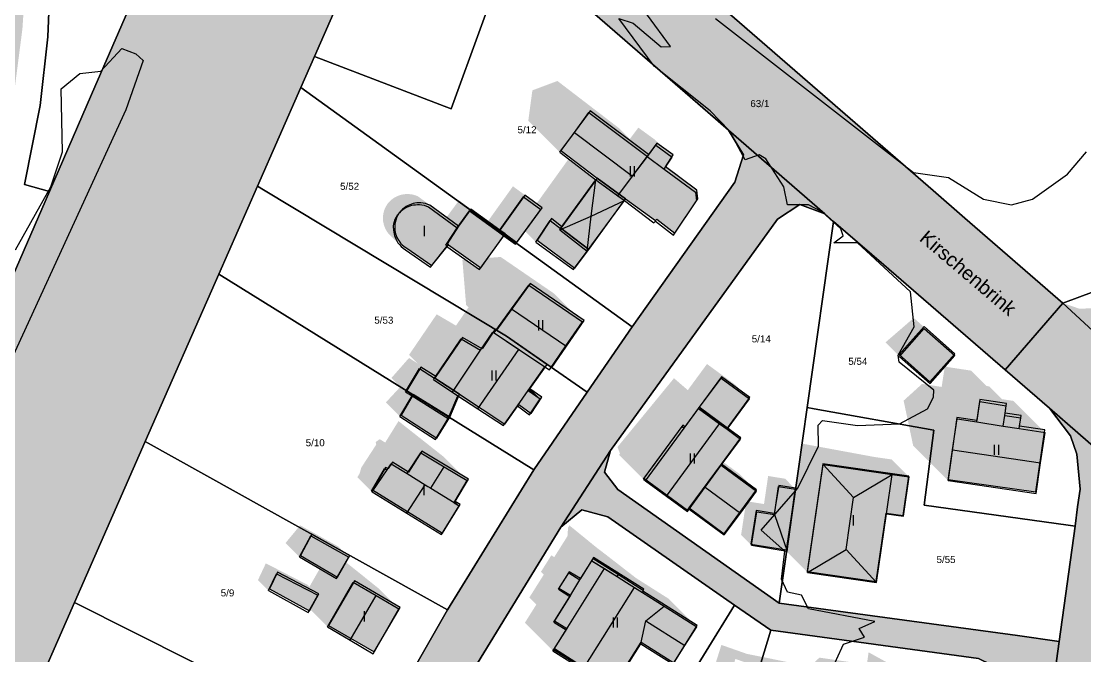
# Model space of a CAD drawing. Header units: millimetres. Extents: x 238 to 3518, y -74 to 2735.
# Drawn here: x 1581.2 to 1733, y 2049.3 to 2139.8 of the extents above; entities that cross this region are included whole.
import ezdxf
from ezdxf.enums import TextEntityAlignment as Align

# ---------------------------------------------------------------- set-up
doc = ezdxf.new("R2010")
doc.units = ezdxf.units.MM
for name, color, linetype in [('LP_Flurstueck_bez', 7, 'Continuous'), ('LP_Flurstuecke', 8, 'Continuous'), ('LP_Gebaeude_Dachaufsicht', 9, 'Continuous'), ('LP_Gebaeude_Dachschatten', 253, 'Continuous'), ('LP_Gebaeude_F', 254, 'Continuous'), ('LP_Gebaeude_Geschosszahl', 7, 'Continuous'), ('LP_Gebaeude_Schatten', 7, 'Continuous'), ('LP_Gebaeude_U', 7, 'Continuous'), ('LP_Topographie_Hoehenlinien', 8, 'Continuous'), ('LP_Verkehr_Bahnverkehr', 32, 'Continuous'), ('LP_Verkehr_Strassen', 9, 'Continuous'), ('LP_Verkehr_Strassennamen', 7, 'Continuous'), ('LP_Verkehr_Wege_Plaetze', 252, 'Continuous')]:
    doc.layers.add(name, color=color, linetype=linetype)
doc.styles.get("Standard").update_dxf_attribs({"font": 'arial.ttf'})

msp = doc.modelspace()

# ---------------------------------------------------------------- hatches: boundary and pattern name
at = {"layer": 'LP_Gebaeude_Dachschatten'}
for points in [[(1668.43, 2117.74), (1670.54, 2120.54), (1662.2, 2126.81), (1660.12, 2123.97)], [(1662.51, 2112.03), (1663.17, 2117.22), (1658.16, 2110.24), (1658.03, 2110.06)], [(1662.51, 2112.03), (1667.25, 2114.24), (1663.17, 2117.22)], [(1658.9, 2093.52), (1661.26, 2096.95), (1653.6, 2102.2), (1651.13, 2098.79)], [(1652.19, 2093.01), (1648.66, 2095.37), (1648.47, 2095.48), (1646.72, 2092.9), (1642.7, 2086.93), (1643.5, 2086.4), (1646.34, 2084.53)], [(1680.84, 2082.4), (1677.86, 2084.59), (1675.81, 2081.79), (1670.29, 2074.27), (1673.27, 2072.08)], [(1726.68, 2076.82), (1727.31, 2081.16), (1723.64, 2081.73), (1723.64, 2081.73), (1721.33, 2082.08), (1717.55, 2082.66), (1714.76, 2083.09), (1714.12, 2078.7)], [(1641.51, 2076.28), (1638.19, 2078.27), (1636.25, 2075.32), (1636.24, 2075.3), (1638.83, 2073.7), (1639.22, 2073.46), (1639.61, 2073.22)], [(1638.83, 2073.7), (1636.24, 2075.3), (1636.25, 2075.32), (1633.98, 2076.69), (1633.39, 2075.82), (1631.27, 2072.7), (1636.2, 2069.65)], [(1686.11, 2072.8), (1681.09, 2076.48), (1678.79, 2073.35), (1683.81, 2069.67)], [(1695.63, 2076.57), (1693.42, 2061.18), (1698.91, 2064.46), (1699.97, 2071.88)], [(1705.47, 2075.16), (1695.63, 2076.57), (1699.97, 2071.88)], [(1664.44, 2061.73), (1662.63, 2062.87), (1660.91, 2060.14), (1659.49, 2057.75), (1657.18, 2054.1), (1658.94, 2052.99)], [(1666.41, 2060.9), (1662.82, 2063.16), (1662.63, 2062.87), (1666.22, 2060.6)], [(1668.7, 2059.04), (1667.57, 2059.75), (1666.22, 2060.6), (1664.44, 2061.73), (1658.94, 2052.99), (1657.26, 2050.34), (1661.52, 2047.65)], [(1628.56, 2059.81), (1624.89, 2053.42), (1628.13, 2051.51), (1631.81, 2057.91)], [(1670.32, 2054.29), (1675.91, 2050.77), (1677.59, 2053.43), (1672.96, 2056.36)]]:
    msp.add_hatch(color=253, dxfattribs=at).paths.add_polyline_path(points)
at = {"layer": 'LP_Gebaeude_F'}
for points in [[(1658.19, 2121.41), (1663.38, 2117.45), (1667.43, 2114.5), (1671.68, 2111.4), (1671.91, 2111.59), (1674.48, 2109.59), (1677.74, 2114.51), (1677.61, 2115.74), (1673.11, 2119.05), (1674.24, 2120.77), (1671.91, 2122.44), (1670.72, 2120.84), (1662.38, 2127.04)], [(1658.2, 2110.33), (1662.16, 2107.27), (1667.43, 2114.5), (1663.38, 2117.45), (1658.32, 2110.51)], [(1649.46, 2110.04), (1650.24, 2109.48), (1651.92, 2108.26), (1655.51, 2113.23), (1653.05, 2115.01)], [(1635.14, 2112.52), (1635.11, 2112.49), (1634.9, 2112.15), (1634.74, 2111.8), (1634.62, 2111.46), (1634.53, 2111.13), (1634.49, 2110.82), (1634.47, 2110.52), (1634.48, 2110.24), (1634.5, 2109.98), (1634.54, 2109.74), (1634.6, 2109.5), (1634.68, 2109.25), (1634.79, 2108.99), (1634.93, 2108.73), (1635.1, 2108.46), (1635.31, 2108.19), (1635.55, 2107.93), (1635.84, 2107.68), (1636.18, 2107.46), (1636.21, 2107.44), (1639.79, 2104.98), (1642.13, 2107.94), (1641.94, 2108.09), (1643.58, 2110.61), (1639.48, 2113.59), (1639.21, 2113.7), (1638.86, 2113.81), (1638.53, 2113.88), (1638.21, 2113.91), (1637.91, 2113.92), (1637.62, 2113.9), (1637.36, 2113.87), (1637.12, 2113.82), (1636.88, 2113.75), (1636.63, 2113.66), (1636.38, 2113.54), (1636.11, 2113.4), (1635.85, 2113.22), (1635.58, 2113), (1635.32, 2112.74)], [(1641.94, 2108.09), (1642.13, 2107.94), (1646.76, 2104.66), (1650.24, 2109.48), (1649.46, 2110.04), (1645.34, 2113.03), (1643.58, 2110.61)], [(1654.79, 2108.58), (1660.2, 2104.61), (1662.16, 2107.27), (1658.2, 2110.33), (1658.32, 2110.51), (1656.83, 2111.68)], [(1649, 2095.77), (1650.42, 2094.92), (1656.25, 2090.87), (1656.89, 2090.43), (1661.5, 2097.14), (1653.81, 2102.43)], [(1640.2, 2088.93), (1643.71, 2086.62), (1650.2, 2082.34), (1652.21, 2085.17), (1653.93, 2083.88), (1655.47, 2086.19), (1653.78, 2087.38), (1656.25, 2090.87), (1650.42, 2094.92), (1649, 2095.77), (1648.81, 2095.89), (1646.94, 2093.11), (1644.16, 2094.73), (1640.34, 2089.13)], [(1706.48, 2092.28), (1710.87, 2088.38), (1714.44, 2092.39), (1710.05, 2096.3)], [(1636.18, 2087.15), (1637.12, 2086.57), (1642.32, 2083.34), (1643.71, 2086.62), (1640.2, 2088.93), (1640.34, 2089.13), (1638.19, 2090.49)], [(1677.94, 2084.76), (1681.96, 2081.79), (1685.16, 2086.13), (1681.14, 2089.09)], [(1635.37, 2083.64), (1640.47, 2080.37), (1642.32, 2083.34), (1637.12, 2086.57)], [(1670.05, 2074.66), (1676.27, 2070.07), (1676.51, 2070.4), (1681.12, 2076.65), (1683.87, 2080.38), (1681.96, 2081.79), (1677.94, 2084.76), (1675.9, 2081.98), (1675.61, 2082.19)], [(1713.46, 2074.46), (1726.02, 2072.67), (1727.29, 2081.56), (1723.67, 2082.08), (1723.88, 2083.59), (1721.62, 2083.91), (1721.82, 2085.31), (1718.01, 2085.85), (1717.59, 2082.89), (1714.72, 2083.3)], [(1631.3, 2072.99), (1641.29, 2066.8), (1643.83, 2070.9), (1643.12, 2071.33), (1645.01, 2074.49), (1638.36, 2078.47), (1636.42, 2075.52), (1634.14, 2076.9), (1633.55, 2076.02), (1633.17, 2076.18)], [(1676.51, 2070.4), (1681.5, 2066.72), (1686.11, 2072.97), (1681.12, 2076.65)], [(1693.37, 2061.34), (1703.19, 2059.91), (1704.61, 2069.67), (1707.05, 2069.31), (1707.86, 2074.91), (1695.61, 2076.69)], [(1685.29, 2065.23), (1690.42, 2064.4), (1691.1, 2069.17), (1691.68, 2073.2), (1689.29, 2073.59), (1688.63, 2069.6), (1686.09, 2070.02)], [(1621.03, 2063.63), (1626.32, 2060.52), (1628.05, 2063.6), (1622.62, 2066.64)], [(1657.15, 2050.21), (1662.53, 2046.83), (1662.73, 2047.15), (1665.85, 2045.19), (1669.66, 2051.23), (1674.3, 2048.3), (1677.65, 2053.63), (1669.87, 2058.53), (1670.05, 2058.82), (1662.86, 2063.32), (1660.97, 2060.31), (1659.38, 2061.3), (1657.92, 2058.96), (1659.55, 2057.93), (1657.27, 2054.28), (1659.02, 2053.18)], [(1616.59, 2058.84), (1622.28, 2055.7), (1623.64, 2058.16), (1617.72, 2061.23)], [(1625.02, 2053.64), (1631.54, 2049.84), (1635.24, 2056.21), (1628.73, 2060)]]:
    msp.add_hatch(color=254, dxfattribs=at).paths.add_polyline_path(points)
at = {"layer": 'LP_Gebaeude_Schatten'}
for points in [[(1654.12, 2129.97), (1657.7, 2131.31), (1666.54, 2124.54), (1668.04, 2123.04), (1669.25, 2124.65), (1671.58, 2122.96), (1674.08, 2120.46), (1671.75, 2122.15), (1670.54, 2120.54), (1662.2, 2126.81), (1660.12, 2123.97), (1658.04, 2121.13), (1653.54, 2125.63), (1654.12, 2129.97)], [(1633.63, 2109.47), (1633.42, 2109.74), (1633.25, 2110.01), (1633.11, 2110.27), (1633.01, 2110.53), (1632.92, 2110.78), (1632.87, 2111.02), (1632.82, 2111.26), (1632.8, 2111.52), (1632.79, 2111.8), (1632.81, 2112.1), (1632.85, 2112.41), (1632.93, 2112.74), (1633.05, 2113.08), (1633.22, 2113.42), (1633.43, 2113.76), (1633.45, 2113.79), (1633.63, 2114.01), (1633.89, 2114.26), (1634.15, 2114.48), (1634.42, 2114.66), (1634.68, 2114.8), (1634.94, 2114.92), (1635.19, 2115.01), (1635.43, 2115.08), (1635.67, 2115.13), (1635.93, 2115.16), (1636.22, 2115.18), (1636.52, 2115.17), (1636.84, 2115.14), (1637.17, 2115.07), (1637.52, 2114.96), (1637.78, 2114.85), (1641.88, 2111.87), (1643.65, 2114.28), (1647.77, 2111.29), (1651.35, 2116.28), (1653.82, 2114.47), (1654.62, 2113.67), (1654.66, 2113.74), (1659.29, 2120.18), (1663.17, 2117.22), (1658.16, 2110.24), (1656.65, 2111.41), (1654.6, 2108.33), (1653.06, 2109.87), (1655.32, 2112.97), (1652.85, 2114.78), (1649.27, 2109.79), (1645.15, 2112.78), (1643.38, 2110.37), (1639.28, 2113.35), (1639.02, 2113.46), (1638.67, 2113.57), (1638.34, 2113.64), (1638.02, 2113.67), (1637.72, 2113.68), (1637.43, 2113.66), (1637.17, 2113.63), (1636.93, 2113.58), (1636.69, 2113.51), (1636.44, 2113.42), (1636.18, 2113.3), (1635.92, 2113.16), (1635.65, 2112.98), (1635.39, 2112.76), (1635.13, 2112.51), (1634.95, 2112.29), (1634.93, 2112.26), (1634.72, 2111.92), (1634.55, 2111.58), (1634.43, 2111.24), (1634.35, 2110.91), (1634.31, 2110.6), (1634.29, 2110.3), (1634.3, 2110.02), (1634.32, 2109.76), (1634.37, 2109.52), (1634.42, 2109.28), (1634.51, 2109.03), (1634.61, 2108.77), (1634.75, 2108.51), (1634.92, 2108.24), (1635.13, 2107.97), (1635.38, 2107.71), (1633.88, 2109.21), (1633.63, 2109.47)], [(1677.42, 2115.43), (1672.94, 2118.75), (1673.23, 2119.18), (1674.92, 2117.93), (1677.42, 2115.43)], [(1637.73, 2091.01), (1636.52, 2092.23), (1636.65, 2092.43), (1640.46, 2098.02), (1643.22, 2096.4), (1644.97, 2098.98), (1645.16, 2098.87), (1644.66, 2099.37), (1644.13, 2105.79), (1644.6, 2105.82), (1646.57, 2104.43), (1647.75, 2106.06), (1649.6, 2106.2), (1657.26, 2100.95), (1661.26, 2096.95), (1653.6, 2102.2), (1651.13, 2098.79), (1648.66, 2095.37), (1648.47, 2095.48), (1646.72, 2092.9), (1643.96, 2094.52), (1640.15, 2088.93), (1638.01, 2090.29), (1636.01, 2086.95), (1636.95, 2086.37), (1635.2, 2083.44), (1633.2, 2085.44), (1635.28, 2087.68), (1634.01, 2088.95), (1636.51, 2091.79), (1637.73, 2091.01)], [(1708.57, 2097.5), (1712.93, 2093.63), (1714.43, 2092.13), (1710.07, 2096), (1706.54, 2092.02), (1704.54, 2094.02), (1708.57, 2097.5)], [(1648.66, 2095.37), (1655.91, 2090.52), (1652.19, 2093.01), (1648.66, 2095.37)], [(1676.31, 2087.2), (1679.05, 2090.93), (1683.1, 2087.96), (1685.1, 2085.96), (1681.05, 2088.93), (1677.86, 2084.59), (1675.81, 2081.79), (1675.52, 2082), (1670, 2074.48), (1666.5, 2077.98), (1666.63, 2078.16), (1666.27, 2079.08), (1674.34, 2088.9), (1676.31, 2087.2)], [(1718.96, 2087.79), (1719.37, 2087.73), (1721.19, 2085.91), (1722.81, 2085.66), (1727.31, 2081.16), (1723.64, 2081.73), (1723.64, 2081.73), (1723.87, 2083.23), (1721.56, 2083.58), (1721.77, 2084.98), (1718, 2085.56), (1717.55, 2082.66), (1714.76, 2083.09), (1714.12, 2078.7), (1713.48, 2074.3), (1708.48, 2079.3), (1707.12, 2085.7), (1709.76, 2088.09), (1712.55, 2087.66), (1712.99, 2090.5), (1713.04, 2090.55), (1716.77, 2089.98), (1718.96, 2087.79)], [(1642.7, 2086.93), (1643.5, 2086.4), (1640.02, 2088.73), (1642.7, 2086.93)], [(1653.53, 2087.16), (1653.74, 2087.46), (1655.22, 2085.98), (1653.53, 2087.16)], [(1677.86, 2084.59), (1681.91, 2081.62), (1680.84, 2082.4), (1677.86, 2084.59)], [(1635.01, 2082.78), (1641.33, 2077.79), (1644.83, 2074.29), (1641.51, 2076.28), (1638.19, 2078.27), (1636.25, 2075.32), (1633.98, 2076.69), (1633.39, 2075.82), (1633, 2075.98), (1631.14, 2072.78), (1629.14, 2074.78), (1629.46, 2075.32), (1629.7, 2076.15), (1631.83, 2079.43), (1631.76, 2079.78), (1631.74, 2079.8), (1631.75, 2079.82), (1631.76, 2079.81), (1632.33, 2080.2), (1632.72, 2079.96), (1633.11, 2079.72), (1635.01, 2082.78)], [(1681.91, 2081.62), (1682.13, 2081.91), (1683.83, 2080.21), (1681.91, 2081.62)], [(1687.78, 2074.95), (1690.2, 2074.56), (1691.69, 2073.06), (1692.63, 2079.57), (1702.97, 2077.66), (1705.4, 2077.31), (1707.9, 2074.81), (1705.47, 2075.16), (1695.63, 2076.57), (1693.42, 2061.18), (1690.42, 2064.18), (1690.43, 2064.25), (1690.49, 2064.24), (1691.15, 2069.03), (1691.7, 2073.06), (1689.28, 2073.45), (1688.69, 2069.45), (1686.16, 2069.85), (1685.42, 2065.06), (1683.92, 2066.56), (1684.55, 2070.68), (1685, 2071.3), (1687.19, 2070.95), (1687.78, 2074.95)], [(1686.11, 2072.8), (1681.09, 2076.48), (1681.41, 2076.92), (1683.61, 2075.3), (1686.11, 2072.8)], [(1642.96, 2071.13), (1642.97, 2071.15), (1643.07, 2071.32), (1643.68, 2070.71), (1642.96, 2071.13)], [(1620.97, 2067.91), (1626.41, 2064.89), (1627.91, 2063.39), (1622.47, 2066.41), (1620.89, 2063.4), (1618.89, 2065.4), (1620.97, 2067.91)], [(1659.41, 2067.9), (1663.41, 2064.64), (1663.82, 2064.34), (1668.96, 2060.36), (1673.59, 2057.43), (1677.59, 2053.43), (1672.96, 2056.36), (1669.82, 2058.34), (1670, 2058.63), (1666.41, 2060.9), (1662.82, 2063.16), (1662.63, 2062.87), (1660.91, 2060.14), (1659.33, 2061.14), (1657.85, 2058.79), (1659.49, 2057.75), (1657.18, 2054.1), (1658.94, 2052.99), (1657.26, 2050.34), (1657.06, 2050.02), (1653.06, 2054.02), (1653.26, 2054.34), (1654.68, 2056.6), (1653.68, 2057.6), (1655.75, 2060.88), (1655.35, 2061.29), (1656.83, 2063.64), (1657.25, 2063.37), (1657.41, 2063.64), (1659.13, 2066.37), (1659.22, 2067.6), (1659.41, 2067.9)], [(1635.06, 2056), (1628.56, 2059.81), (1624.89, 2053.42), (1622.38, 2055.93), (1623.51, 2057.93), (1617.57, 2060.99), (1616.44, 2058.59), (1614.94, 2060.09), (1616.07, 2062.49), (1622.01, 2059.43), (1622.29, 2059.15), (1623.27, 2060.85), (1623.76, 2061.72), (1626.16, 2060.32), (1627.49, 2062.66), (1632.06, 2059), (1635.06, 2056)], [(1666.22, 2060.6), (1664.44, 2061.73), (1662.63, 2062.87), (1664.44, 2061.73), (1666.22, 2060.6)], [(1710.48, 2045.18), (1713.98, 2041.68), (1709.62, 2042.3), (1705.25, 2042.92), (1705.66, 2045.8), (1697.1, 2047.03), (1696.94, 2045.92), (1686.72, 2047.58), (1683.11, 2048.85), (1680.95, 2042.02), (1678.95, 2044.02), (1681.11, 2050.85), (1684.72, 2049.58), (1694.02, 2047.7), (1694.44, 2048.42), (1695.1, 2049.03), (1701.87, 2048.06), (1702.12, 2049.8), (1710.48, 2045.18)]]:
    msp.add_hatch(color=7, dxfattribs=at).paths.add_polyline_path(points)
at = {"layer": 'LP_Verkehr_Bahnverkehr'}
for points in [[(1409.67, 1724.74), (1419.75, 1719.16), (1476.35, 1845.39), (1506.27, 1916.28), (1531.99, 1975.55), (1559.69, 2040.54), (1621.08, 2176.98), (1614.45, 2182.82), (1591.2, 2129.38), (1585.2, 2115.54), (1553.61, 2042.93), (1516.21, 1957.22), (1490.18, 1898.56), (1486.75, 1892.03), (1459.16, 1829.52), (1421.77, 1743.36), (1413.83, 1725.17)], [(1419.75, 1719.16), (1432.91, 1711.87), (1490.17, 1839.56), (1520.03, 1910.31), (1545.77, 1969.63), (1573.36, 2034.39), (1632.82, 2166.63), (1621.08, 2176.98), (1559.69, 2040.54), (1531.99, 1975.55), (1506.27, 1916.28), (1476.35, 1845.39)], [(1432.91, 1711.87), (1437.48, 1710.58), (1440.84, 1718.64), (1460.93, 1764.72), (1468.35, 1781.85), (1476.31, 1800.23), (1485.67, 1821.83), (1496.64, 1847.17), (1507.95, 1873.27), (1513.61, 1886.34), (1514.59, 1888.47), (1517.23, 1894.23), (1522.94, 1907.22), (1538.82, 1943.34), (1548.79, 1966.01), (1552.43, 1974.29), (1558.66, 1988.45), (1568.83, 2011.58), (1578.7, 2034.02), (1587.55, 2054.17), (1588.77, 2056.92), (1598.86, 2079.88), (1609.38, 2103.75), (1614.86, 2116.28), (1621.08, 2130.4), (1623.01, 2134.79), (1634.55, 2161.04), (1636.1, 2160.35), (1637.16, 2163.21), (1632.82, 2166.63), (1573.36, 2034.39), (1545.77, 1969.63), (1520.03, 1910.31), (1490.17, 1839.56)]]:
    msp.add_hatch(color=32, dxfattribs=at).paths.add_polyline_path(points)
at = {"layer": 'LP_Verkehr_Strassen'}
for points in [[(1729.85, 2099.63), (1743.99, 2086.6), (1745.99, 2103.13), (1747.5, 2112.76), (1749.31, 2122.34), (1751.41, 2131.86), (1753.81, 2141.31), (1756.49, 2150.68), (1759.47, 2159.96), (1762.73, 2169.15), (1766.19, 2178.64), (1769.63, 2188.09), (1773.07, 2197.53), (1776.52, 2206.97), (1780.07, 2216.22), (1783.43, 2224.56), (1777.61, 2227.98), (1774.15, 2218.54), (1770.7, 2209.1), (1767.25, 2199.65), (1763.81, 2190.21), (1760.36, 2180.76), (1756.93, 2171.31), (1753.6, 2161.95), (1750.56, 2152.48), (1747.82, 2142.93), (1745.38, 2133.29), (1743.23, 2123.58), (1741.39, 2113.81), (1739.85, 2103.99), (1738.83, 2101.69), (1737.05, 2099.92), (1734.74, 2098.92), (1732.23, 2098.81)], [(1637.16, 2163.21), (1651.21, 2151.15), (1679.17, 2126.85), (1682.11, 2124.3), (1695.85, 2112.35), (1697.12, 2111.25), (1704.28, 2105.07), (1721.62, 2090.1), (1727.96, 2084.63), (1736.03, 2077.6), (1740.07, 2074.07), (1744.37, 2070.31), (1746.65, 2071.47), (1748.16, 2071.66), (1749.4, 2071.85), (1750.92, 2071.28), (1758.6, 2064.34), (1763.44, 2060.07), (1766.66, 2057.23), (1784.76, 2040.9), (1832.81, 1998.98), (1894.99, 1944.52), (1951.83, 1895.26), (1973.83, 1875.98), (1979.4, 1881.55), (1980.41, 1883.43), (1980.85, 1885.52), (1980.63, 1887.55), (1979.62, 1889.72), (1977.59, 1891.46), (1975.35, 1892.76), (1972.31, 1893.41), (1969.85, 1893.41), (1967.39, 1892.83), (1964.57, 1892.4), (1962.76, 1892.76), (1961.31, 1893.63), (1898.07, 1949.01), (1839.97, 1999.68), (1774.85, 2056.52), (1746.39, 2081.31), (1744.53, 2083.44), (1744.03, 2085.11), (1743.99, 2086.6), (1729.85, 2099.63), (1715.87, 2111.75), (1711.34, 2115.68), (1678.3, 2144.34), (1658.97, 2161.11), (1651.42, 2167.65), (1645.22, 2173.03), (1642.58, 2175.32)], [(1549.16, 1883.66), (1605.43, 1876.05), (1701.04, 1862.41), (1703.52, 1862.08), (1703.74, 1863.82), (1704.11, 1866.67), (1704.53, 1869.49), (1698.57, 1870.26), (1666.44, 1874.68), (1643.41, 1877.86), (1591.1, 1885.06), (1587.66, 1886.82), (1587.2, 1890.67), (1592.29, 1912.65), (1599.07, 1936.86), (1606.55, 1960.69), (1615.33, 1984.31), (1626.43, 2010.29), (1640.33, 2038.53), (1658.19, 2067.65), (1665.29, 2078.6), (1689.11, 2111.61), (1692.29, 2113.7), (1695.85, 2112.35), (1682.11, 2124.3), (1684.24, 2120.77), (1683.03, 2116.89), (1668.37, 2096.25), (1661.95, 2086.92), (1654.32, 2075.83), (1642.02, 2055.87), (1630.56, 2035.86), (1620.22, 2015.08), (1610.86, 1994.15), (1602.81, 1972.43), (1595.34, 1950.39), (1588.9, 1927.68), (1579.53, 1891.7), (1562.7, 1893.98), (1550.78, 1895.6), (1549.81, 1888.31)], [(1658.19, 2067.65), (1661.17, 2070.13), (1664.91, 2069.12), (1682.98, 2056.54), (1688.17, 2052.94), (1717.82, 2048.89), (1721.41, 2047.16), (1722.15, 2043.25), (1718.23, 2014.53), (1714.39, 1986.31), (1710.81, 1960.07), (1707.88, 1937.77), (1704.8, 1915.48), (1701.74, 1893.22), (1698.57, 1870.26), (1704.53, 1869.49), (1710.49, 1913.24), (1721.61, 1994.76), (1728.01, 2041.69), (1729.33, 2051.35), (1723.36, 2052.17), (1689.35, 2056.82), (1666.32, 2073), (1664.44, 2075.51), (1665.29, 2078.6)]]:
    msp.add_hatch(color=9, dxfattribs=at).paths.add_polyline_path(points)
h = msp.add_hatch(color=9, dxfattribs=at)
h.paths.add_polyline_path([(1673.69, 1632.64), (1680.25, 1627.81), (1681.1, 1628.8), (1682.19, 1629.6), (1684.02, 1630.26), (1684.95, 1630.49), (1685.89, 1637.67), (1685.23, 1637.7), (1684.11, 1638.2), (1682.83, 1639.62), (1684.02, 1646.21), (1687.55, 1666.93), (1689.13, 1681.37), (1692.5, 1709.77), (1702.29, 1781.35), (1705.45, 1780.93), (1699.24, 1735.48), (1705.25, 1735.46), (1705.87, 1740.02), (1707.24, 1750.1), (1708.61, 1760.11), (1711.35, 1780.18), (1713.92, 1798.73), (1713.99, 1799.23), (1716.56, 1818.03), (1718.86, 1834.86), (1721.29, 1852.68), (1723.72, 1870.48), (1725.68, 1884.81), (1726.01, 1887.29), (1726.48, 1890.84), (1728.77, 1907.68), (1731.21, 1925.49), (1733.64, 1943.33), (1736.08, 1961.17), (1738.51, 1978.99), (1740.95, 1996.82), (1743.38, 2014.65), (1743.79, 2017.62), (1739.46, 2030.27), (1736.97, 2030.86), (1737.41, 2033.46), (1738.01, 2036.71), (1739.7, 2049.02), (1741.9, 2066.17), (1742.18, 2067.87), (1743.06, 2069.18), (1744.37, 2070.31), (1740.07, 2074.07), (1736.03, 2077.6), (1736.06, 2075.16), (1735.67, 2071.19), (1733.58, 2057.56), (1731.69, 2043.83), (1728.67, 2021.77), (1724, 1988.1), (1721.67, 1970.15), (1716.21, 1929.28), (1708.83, 1874.91), (1708.18, 1870.65), (1707.96, 1869.67), (1706.66, 1869.22), (1704.53, 1869.49), (1704.11, 1866.67), (1703.74, 1863.82), (1704.24, 1863.78), (1705.24, 1863.15), (1705.86, 1862.16), (1706.23, 1860.18), (1698.83, 1806.43), (1696.2, 1784.03), (1694.74, 1782.58), (1693.5, 1781.96), (1692.66, 1782.07), (1691.6, 1774.24), (1692.03, 1774.18), (1693.28, 1773.55), (1693.78, 1771.54), (1685.25, 1702.89), (1677.19, 1647.35), (1675.71, 1637.17), (1674.35, 1633.81)])
h.paths.add_polyline_path([(1706.02, 1802.7), (1706.24, 1805.13), (1707.09, 1810), (1708.15, 1816.78), (1709.42, 1822.3), (1710.9, 1828.13), (1712.18, 1834.06), (1713.74, 1845.83), (1714.72, 1870.19), (1716.39, 1882.82), (1731.44, 1986.51), (1734.42, 2011.48), (1734.67, 2014.34), (1735.14, 2014.89), (1735.84, 2015.17), (1736.65, 2015.26), (1737.42, 2015.22), (1737.62, 2015.17), (1737.8, 2010.53), (1737.12, 2001.34), (1736.32, 1996.46), (1734.41, 1980.1), (1730.98, 1953.39), (1727.27, 1928.68), (1724.46, 1905.54), (1720.71, 1881.85), (1718.76, 1869.86), (1715.62, 1845.76), (1713.97, 1833.85), (1712.27, 1818.92), (1710.59, 1803.54), (1709.85, 1801.85), (1708.7, 1801.1), (1708.21, 1801.18), (1707.43, 1801.3), (1706.47, 1801.52)], flags=0)
h.paths.add_polyline_path([(1705.96, 1835.04), (1706.38, 1839.8), (1707.23, 1844.57), (1708.08, 1847.74), (1708.82, 1848.8), (1709.45, 1849.22), (1710.51, 1849.22), (1710.83, 1847.74), (1710.3, 1843.51), (1709.77, 1838.64), (1709.24, 1836.1), (1708.71, 1834.41), (1707.86, 1833.67), (1706.7, 1833.88)], flags=0)
at = {"layer": 'LP_Verkehr_Wege_Plaetze'}
for points in [[(1404.89, 1727.53), (1408.14, 1725.63), (1455.34, 1831.2), (1480.65, 1888.65), (1567.93, 2086.72), (1571.85, 2096.67), (1575.19, 2106.95), (1577.88, 2117.42), (1579.93, 2128.03), (1581.32, 2138.75), (1582.04, 2149.52), (1582.14, 2157.78), (1581.74, 2164.98), (1580.83, 2163.94), (1579.26, 2161.02), (1578.39, 2157.82), (1578.29, 2149.67), (1577.58, 2139.12), (1576.23, 2128.63), (1574.22, 2118.24), (1571.59, 2108), (1568.32, 2097.93), (1564.44, 2088.09), (1477.22, 1890.16), (1451.91, 1832.72)], [(1727.96, 2084.63), (1730.95, 2080.7), (1731.87, 2078.07), (1732.31, 2073.08), (1731.96, 2070.53), (1731.59, 2067.81), (1729.33, 2051.35), (1728.01, 2041.69), (1729.03, 2041.95), (1730.6, 2042.86), (1731.69, 2043.83), (1733.58, 2057.56), (1735.67, 2071.19), (1736.06, 2075.16), (1736.03, 2077.6)]]:
    msp.add_hatch(color=252, dxfattribs=at).paths.add_polyline_path(points)

# ---------------------------------------------------------------- linework, layer by layer
at = {"layer": 'LP_Flurstuecke', "color": 8}
for points in [[(1737.59, 2264.06), (1727.78, 2270.88), (1725.02, 2272.2), (1716.89, 2276.09), (1704.04, 2277.95), (1697.17, 2262.54), (1684.04, 2233.1), (1676.93, 2217.14), (1674.29, 2211.23), (1669.68, 2200.89), (1658, 2174.7), (1661.84, 2172.96), (1657.51, 2163.33), (1658.97, 2161.11), (1678.3, 2144.34), (1711.34, 2115.68), (1715.87, 2111.75), (1729.85, 2099.63), (1736.36, 2102.04)], [(1516.21, 1957.22), (1553.61, 2042.93), (1585.2, 2115.54), (1581.6, 2116.52), (1583.84, 2127.82), (1584.96, 2137.61), (1586.07, 2165.57), (1585.72, 2168.37), (1584.26, 2179.98), (1581.62, 2201.1), (1582.8, 2225.98), (1583.95, 2237.18), (1585.74, 2254.46)], [(1538.82, 1943.34), (1548.79, 1966.01), (1552.43, 1974.29), (1558.66, 1988.45), (1568.83, 2011.58), (1578.7, 2034.02), (1587.55, 2054.17), (1588.77, 2056.92), (1598.86, 2079.88), (1609.38, 2103.75), (1614.86, 2116.28), (1621.08, 2130.4), (1623.01, 2134.79), (1634.55, 2161.04), (1636.1, 2160.35), (1637.16, 2163.21), (1632.82, 2166.63), (1621.08, 2176.98), (1614.45, 2182.82), (1591.2, 2129.38), (1585.2, 2115.54), (1553.61, 2042.93), (1516.21, 1957.22)], [(1599.07, 1936.86), (1606.55, 1960.69), (1615.33, 1984.31), (1626.43, 2010.29), (1640.33, 2038.53), (1658.19, 2067.65), (1665.29, 2078.6), (1689.11, 2111.61), (1692.29, 2113.7), (1695.85, 2112.35), (1682.11, 2124.3), (1684.24, 2120.77), (1683.03, 2116.89), (1668.37, 2096.25), (1661.95, 2086.92), (1654.32, 2075.83), (1642.02, 2055.87), (1630.56, 2035.86), (1620.22, 2015.08), (1610.86, 1994.15), (1602.81, 1972.43), (1595.34, 1950.39)], [(1709.05, 1807.3), (1734.33, 1992.39), (1737.42, 2015.22), (1739.46, 2030.27), (1739.87, 2033.31), (1741.62, 2046.14), (1744.74, 2051.92), (1750.24, 2055.53), (1756.74, 2056.42), (1762.9, 2054.13), (1744.97, 2069.8), (1744.37, 2070.31), (1740.07, 2074.07), (1736.03, 2077.6), (1727.96, 2084.63), (1730.95, 2080.7), (1731.87, 2078.07), (1732.31, 2073.08), (1731.96, 2070.53), (1731.59, 2067.81), (1729.33, 2051.35), (1728.01, 2041.69), (1721.61, 1994.76), (1710.49, 1913.24)], [(1710.49, 1913.24), (1721.61, 1994.76), (1728.01, 2041.69), (1729.33, 2051.35), (1723.36, 2052.17), (1689.35, 2056.82), (1666.32, 2073), (1664.44, 2075.51), (1665.29, 2078.6), (1658.19, 2067.65), (1661.17, 2070.13), (1664.91, 2069.12), (1682.98, 2056.54), (1688.17, 2052.94), (1717.82, 2048.89), (1721.41, 2047.16), (1722.15, 2043.25), (1718.23, 2014.53), (1714.39, 1986.31), (1710.81, 1960.07), (1707.88, 1937.77)]]:
    msp.add_lwpolyline(points, dxfattribs=at)
for points in [[(1729.85, 2099.63), (1743.99, 2086.6), (1747.88, 2083.01), (1746.93, 2084.87), (1749.14, 2100.85), (1751.45, 2100.55), (1755.13, 2111.71), (1764.59, 2140.5), (1769.13, 2151.27), (1800.84, 2214.31), (1787.13, 2222.38), (1783.43, 2224.56), (1777.61, 2227.98), (1755.36, 2241.07), (1751.77, 2214.7), (1746.4, 2175.24), (1736.67, 2122.63), (1738.91, 2122.4), (1736.36, 2102.04)], [(1581.6, 2116.52), (1585.2, 2115.54), (1591.2, 2129.38), (1614.45, 2182.82), (1600.83, 2172.28), (1586.07, 2165.57), (1584.96, 2137.61), (1583.84, 2127.82)], [(1637.16, 2163.21), (1651.21, 2151.15), (1679.17, 2126.85), (1682.11, 2124.3), (1695.85, 2112.35), (1697.12, 2111.25), (1704.28, 2105.07), (1721.62, 2090.1), (1729.85, 2099.63), (1715.87, 2111.75), (1711.34, 2115.68), (1678.3, 2144.34), (1658.97, 2161.11), (1651.42, 2167.65), (1645.22, 2173.03), (1642.58, 2175.32)], [(1623.01, 2134.79), (1642.53, 2127.34), (1651.21, 2151.15), (1637.16, 2163.21), (1636.1, 2160.35), (1634.55, 2161.04)], [(1621.08, 2130.4), (1668.37, 2096.25), (1683.03, 2116.89), (1684.24, 2120.77), (1682.11, 2124.3), (1679.17, 2126.85), (1651.21, 2151.15), (1642.53, 2127.34), (1623.01, 2134.79)], [(1614.86, 2116.28), (1615.72, 2115.76), (1650.42, 2094.92), (1661.95, 2086.92), (1668.37, 2096.25), (1621.08, 2130.4)], [(1609.38, 2103.75), (1654.32, 2075.83), (1661.95, 2086.92), (1650.42, 2094.92), (1615.72, 2115.76), (1614.86, 2116.28)], [(1664.44, 2075.51), (1666.32, 2073), (1689.35, 2056.82), (1692.1, 2075.98), (1693.36, 2084.71), (1697.12, 2111.25), (1695.85, 2112.35), (1692.29, 2113.7), (1689.11, 2111.61), (1665.29, 2078.6)], [(1693.36, 2084.71), (1694.34, 2084.54), (1711.42, 2081.49), (1710.06, 2070.77), (1730.6, 2067.94), (1731.59, 2067.81), (1731.96, 2070.53), (1732.31, 2073.08), (1731.87, 2078.07), (1730.95, 2080.7), (1727.96, 2084.63), (1721.62, 2090.1), (1704.28, 2105.07), (1697.12, 2111.25)], [(1598.86, 2079.88), (1642.02, 2055.87), (1654.32, 2075.83), (1609.38, 2103.75)], [(1721.62, 2090.1), (1727.96, 2084.63), (1736.03, 2077.6), (1740.07, 2074.07), (1746.39, 2081.31), (1747.88, 2083.01), (1743.99, 2086.6), (1729.85, 2099.63)], [(1689.35, 2056.82), (1723.36, 2052.17), (1729.33, 2051.35), (1731.59, 2067.81), (1730.6, 2067.94), (1710.06, 2070.77), (1711.42, 2081.49), (1694.34, 2084.54), (1693.36, 2084.71), (1692.1, 2075.98)], [(1588.77, 2056.92), (1630.56, 2035.86), (1642.02, 2055.87), (1598.86, 2079.88)], [(1640.33, 2038.53), (1656.98, 2030.61), (1670.73, 2045.98), (1674.91, 2043.41), (1682.98, 2056.54), (1664.91, 2069.12), (1661.17, 2070.13), (1658.19, 2067.65)], [(1578.7, 2034.02), (1620.22, 2015.08), (1630.56, 2035.86), (1588.77, 2056.92), (1587.55, 2054.17)], [(1656.98, 2030.61), (1678.29, 2020.46), (1688.17, 2052.94), (1682.98, 2056.54), (1674.91, 2043.41), (1670.73, 2045.98)], [(1678.29, 2020.46), (1718.23, 2014.53), (1722.15, 2043.25), (1721.41, 2047.16), (1717.82, 2048.89), (1688.17, 2052.94)]]:
    msp.add_lwpolyline(points, close=True, dxfattribs=at)
at = {"layer": 'LP_Gebaeude_Dachaufsicht', "color": 9}
for p, q in [((1660.12, 2123.97, 76.88), (1662.2, 2126.81, 74.69)), ((1662.2, 2126.81, 74.69), (1670.54, 2120.54, 74.69)), ((1658.04, 2121.13, 74.69), (1660.12, 2123.97, 76.88)), ((1660.12, 2123.97, 76.88), (1668.43, 2117.74, 76.88)), ((1658.04, 2121.13, 74.69), (1663.17, 2117.22, 74.65)), ((1670.54, 2120.54, 72.68), (1671.75, 2122.15, 72.68)), ((1671.75, 2122.15, 72.68), (1674.08, 2120.46, 72.68)), ((1668.43, 2117.74, 76.88), (1670.54, 2120.54, 74.69)), ((1668.43, 2117.74, 72.68), (1670.53, 2120.53, 72.68)), ((1670.53, 2120.53, 72.68), (1670.54, 2120.54, 72.68)), ((1670.53, 2120.53, 72.68), (1672.94, 2118.75, 72.68)), ((1672.94, 2118.75, 72.68), (1674.08, 2120.46, 72.68)), ((1672.94, 2118.75, 72.68), (1677.42, 2115.43, 72.68)), ((1658.16, 2110.24, 73.54), (1663.17, 2117.22, 73.54)), ((1662.51, 2112.03, 74.99), (1663.17, 2117.22, 73.54)), ((1663.17, 2117.22, 74.65), (1666.31, 2114.93, 74.68)), ((1663.17, 2117.22, 73.54), (1667.25, 2114.24, 73.54)), ((1666.31, 2114.93, 72.68), (1668.43, 2117.74, 72.68)), ((1666.31, 2114.93, 74.68), (1668.43, 2117.74, 76.88)), ((1666.31, 2114.93, 72.68), (1667.25, 2114.24, 72.68)), ((1677.42, 2115.43, 72.68), (1677.53, 2114.21, 72.68)), ((1636.18, 2113.3, 70.75), (1636.44, 2113.42, 70.75)), ((1636.44, 2113.42, 70.75), (1636.69, 2113.51, 70.75)), ((1636.69, 2113.51, 70.75), (1636.93, 2113.58, 70.75)), ((1636.93, 2113.58, 70.75), (1637.17, 2113.63, 70.75)), ((1637.17, 2113.63, 70.75), (1637.43, 2113.66, 70.75)), ((1637.43, 2113.66, 70.75), (1637.72, 2113.68, 70.75)), ((1637.72, 2113.68, 70.75), (1638.02, 2113.67, 70.75)), ((1638.02, 2113.67, 70.75), (1638.34, 2113.64, 70.75)), ((1638.34, 2113.64, 70.75), (1638.67, 2113.57, 70.75)), ((1638.67, 2113.57, 70.75), (1639.02, 2113.46, 70.75)), ((1639.02, 2113.46, 70.75), (1639.28, 2113.35, 70.75)), ((1649.27, 2109.79, 70.75), (1652.85, 2114.78, 70.75)), ((1652.85, 2114.78, 70.75), (1655.32, 2112.97, 70.75)), ((1661.95, 2107.05, 73.54), (1667.25, 2114.24, 73.54)), ((1662.51, 2112.03, 74.99), (1667.25, 2114.24, 73.54)), ((1667.25, 2114.24, 72.68), (1671.47, 2111.09, 72.68)), ((1674.28, 2109.33, 72.68), (1677.53, 2114.21, 72.68)), ((1634.55, 2111.58, 70.75), (1634.72, 2111.92, 70.75)), ((1634.72, 2111.92, 70.75), (1634.93, 2112.26, 70.75)), ((1634.93, 2112.26, 70.75), (1634.95, 2112.29, 70.75)), ((1634.95, 2112.29, 70.75), (1635.13, 2112.51, 70.75)), ((1635.13, 2112.51, 70.75), (1635.39, 2112.76, 70.75)), ((1635.39, 2112.76, 70.75), (1635.65, 2112.98, 70.75)), ((1635.65, 2112.98, 70.75), (1635.92, 2113.16, 70.75)), ((1635.92, 2113.16, 70.75), (1636.18, 2113.3, 70.75)), ((1639.28, 2113.35, 70.75), (1643.38, 2110.37, 70.75)), ((1643.38, 2110.37, 70.75), (1645.15, 2112.78, 70.75)), ((1645.15, 2112.78, 70.75), (1649.27, 2109.79, 70.75)), ((1651.71, 2108.02, 70.75), (1655.32, 2112.97, 70.75)), ((1658.03, 2110.06, 73.54), (1662.51, 2112.03, 74.99)), ((1661.95, 2107.05, 73.54), (1662.51, 2112.03, 74.99)), ((1634.29, 2110.3, 70.75), (1634.31, 2110.6, 70.75)), ((1634.31, 2110.6, 70.75), (1634.35, 2110.91, 70.75)), ((1634.35, 2110.91, 70.75), (1634.43, 2111.24, 70.75)), ((1634.43, 2111.24, 70.75), (1634.55, 2111.58, 70.75)), ((1641.75, 2107.86, 70.75), (1643.38, 2110.37, 70.75)), ((1654.6, 2108.33, 71.24), (1656.65, 2111.41, 71.24)), ((1656.65, 2111.41, 71.24), (1658.16, 2110.24, 71.24)), ((1671.47, 2111.09, 72.68), (1671.69, 2111.29, 72.68)), ((1671.69, 2111.29, 72.68), (1674.28, 2109.33, 72.68)), ((1634.29, 2110.3, 70.75), (1634.3, 2110.02, 70.75)), ((1634.3, 2110.02, 70.75), (1634.32, 2109.76, 70.75)), ((1634.32, 2109.76, 70.75), (1634.37, 2109.52, 70.75)), ((1634.37, 2109.52, 70.75), (1634.42, 2109.28, 70.75)), ((1634.42, 2109.28, 70.75), (1634.51, 2109.03, 70.75)), ((1634.51, 2109.03, 70.75), (1634.61, 2108.77, 70.75)), ((1646.57, 2104.43, 70.75), (1650.04, 2109.23, 70.75)), ((1649.27, 2109.79, 70.75), (1650.04, 2109.23, 70.75)), ((1650.04, 2109.23, 70.75), (1651.71, 2108.02, 70.75)), ((1658.03, 2110.06, 73.54), (1658.16, 2110.24, 73.54)), ((1658.03, 2110.06, 71.24), (1658.16, 2110.24, 71.24)), ((1658.03, 2110.06, 73.54), (1661.95, 2107.05, 73.54)), ((1658.03, 2110.06, 71.24), (1661.95, 2107.05, 71.24)), ((1634.61, 2108.77, 70.75), (1634.75, 2108.51, 70.75)), ((1634.75, 2108.51, 70.75), (1634.92, 2108.24, 70.75)), ((1634.92, 2108.24, 70.75), (1635.13, 2107.97, 70.75)), ((1635.13, 2107.97, 70.75), (1635.38, 2107.71, 70.75)), ((1635.38, 2107.71, 70.75), (1635.67, 2107.46, 70.75)), ((1635.67, 2107.46, 70.75), (1636, 2107.24, 70.75)), ((1639.6, 2104.75, 70.75), (1641.93, 2107.71, 70.75)), ((1641.75, 2107.86, 70.75), (1641.93, 2107.71, 70.75)), ((1641.93, 2107.71, 70.75), (1646.57, 2104.43, 70.75)), ((1654.6, 2108.33, 71.24), (1659.98, 2104.39, 71.24)), ((1636, 2107.24, 70.75), (1636.03, 2107.22, 70.75)), ((1636.03, 2107.22, 70.75), (1639.6, 2104.75, 70.75)), ((1659.98, 2104.39, 71.24), (1661.95, 2107.05, 71.24)), ((1651.13, 2098.79, 78.33), (1653.6, 2102.2, 74.22)), ((1653.6, 2102.2, 74.22), (1661.26, 2096.95, 74.22)), ((1648.66, 2095.37, 74.22), (1651.13, 2098.79, 78.33)), ((1651.13, 2098.79, 78.33), (1658.9, 2093.52, 78.33)), ((1658.9, 2093.52, 78.33), (1661.26, 2096.95, 74.22)), ((1646.72, 2092.9, 73.77), (1648.47, 2095.48, 73.77)), ((1648.47, 2095.48, 73.77), (1648.66, 2095.37, 73.91)), ((1648.66, 2095.37, 74.22), (1655.91, 2090.52, 74.22)), ((1648.66, 2095.37, 73.91), (1652.19, 2093.01, 76.6)), ((1706.54, 2092.02, 71.63), (1710.07, 2096, 71.63)), ((1710.07, 2096, 71.63), (1714.43, 2092.13, 71.63)), ((1640.15, 2088.93, 73.77), (1643.96, 2094.52, 73.77)), ((1643.96, 2094.52, 73.77), (1646.72, 2092.9, 73.77)), ((1642.7, 2086.93, 73.77), (1646.72, 2092.9, 73.77)), ((1646.34, 2084.53, 76.6), (1652.19, 2093.01, 76.6)), ((1652.19, 2093.01, 76.6), (1655.91, 2090.52, 73.77)), ((1656.55, 2090.1, 74.22), (1658.9, 2093.52, 78.33)), ((1710.9, 2088.15, 71.63), (1714.43, 2092.13, 71.63)), ((1706.54, 2092.02, 71.63), (1710.9, 2088.15, 71.63)), ((1636.01, 2086.95, 70.96), (1638.01, 2090.29, 70.96)), ((1638.01, 2090.29, 70.96), (1640.15, 2088.93, 70.96)), ((1653.53, 2087.16, 73.77), (1655.91, 2090.52, 73.77)), ((1655.91, 2090.52, 74.22), (1656.55, 2090.1, 74.22)), ((1640.02, 2088.73, 70.96), (1640.15, 2088.93, 70.96)), ((1640.02, 2088.73, 73.77), (1640.15, 2088.93, 73.77)), ((1640.02, 2088.73, 70.96), (1643.5, 2086.4, 70.96)), ((1640.02, 2088.73, 73.77), (1642.7, 2086.93, 73.77)), ((1677.86, 2084.59, 71.45), (1681.05, 2088.93, 71.45)), ((1681.05, 2088.93, 71.45), (1685.1, 2085.96, 71.45)), ((1635.2, 2083.44, 70.96), (1636.95, 2086.37, 70.96)), ((1636.01, 2086.95, 70.96), (1636.95, 2086.37, 70.96)), ((1636.95, 2086.37, 70.96), (1642.12, 2083.13, 70.96)), ((1642.12, 2083.13, 70.96), (1643.5, 2086.4, 70.96)), ((1642.7, 2086.93, 73.77), (1643.5, 2086.4, 74.39)), ((1643.5, 2086.4, 74.39), (1646.34, 2084.53, 76.6)), ((1651.98, 2084.96, 73.77), (1653.53, 2087.16, 73.77)), ((1653.53, 2087.16, 73.77), (1655.22, 2085.98, 73.77)), ((1646.34, 2084.53, 76.6), (1649.98, 2082.14, 73.77)), ((1649.98, 2082.14, 73.77), (1651.98, 2084.96, 73.77)), ((1651.98, 2084.96, 73.77), (1653.7, 2083.66, 73.77)), ((1653.7, 2083.66, 73.77), (1655.22, 2085.98, 73.77)), ((1675.81, 2081.79, 73.89), (1677.86, 2084.59, 73.89)), ((1677.86, 2084.59, 71.45), (1681.91, 2081.62, 71.45)), ((1677.86, 2084.59, 73.89), (1680.84, 2082.4, 78.38)), ((1681.91, 2081.62, 71.45), (1685.1, 2085.96, 71.45)), ((1717.55, 2082.66, 76.2), (1718, 2085.56, 76.2)), ((1718, 2085.56, 76.2), (1721.77, 2084.98, 76.2)), ((1721.56, 2083.58, 76.2), (1721.77, 2084.98, 76.2)), ((1635.2, 2083.44, 70.96), (1640.3, 2080.16, 70.96)), ((1640.3, 2080.16, 70.96), (1642.12, 2083.13, 70.96)), ((1714.12, 2078.7, 79.09), (1714.76, 2083.09, 76.2)), ((1714.76, 2083.09, 76.2), (1717.55, 2082.66, 76.2)), ((1721.33, 2082.08, 76.2), (1721.56, 2083.58, 76.2)), ((1721.56, 2083.58, 76.2), (1723.87, 2083.23, 76.2)), ((1723.64, 2081.73, 76.2), (1723.87, 2083.23, 76.2)), ((1670, 2074.48, 73.89), (1675.52, 2082, 73.89)), ((1670.29, 2074.27, 73.89), (1675.81, 2081.79, 73.89)), ((1673.27, 2072.08, 78.38), (1680.84, 2082.4, 78.38)), ((1675.52, 2082, 73.89), (1675.81, 2081.79, 73.89)), ((1680.84, 2082.4, 78.38), (1681.91, 2081.62, 76.77)), ((1681.91, 2081.62, 76.77), (1683.83, 2080.21, 73.89)), ((1717.55, 2082.66, 76.2), (1721.33, 2082.08, 76.2)), ((1721.33, 2082.08, 76.2), (1723.64, 2081.73, 76.2)), ((1723.64, 2081.73, 76.2), (1727.31, 2081.16, 76.2)), ((1681.09, 2076.48, 73.89), (1683.83, 2080.21, 73.89)), ((1726.68, 2076.82, 79.09), (1727.31, 2081.16, 76.2)), ((1713.48, 2074.3, 76.2), (1714.12, 2078.7, 79.09)), ((1714.12, 2078.7, 79.09), (1726.68, 2076.82, 79.09)), ((1636.25, 2075.32, 73.7), (1638.19, 2078.27, 73.7)), ((1638.19, 2078.27, 73.7), (1641.51, 2076.28, 77.93)), ((1631.14, 2072.78, 71.73), (1633, 2075.98, 71.73)), ((1631.27, 2072.7, 71.73), (1633.39, 2075.82, 71.73)), ((1633, 2075.98, 71.73), (1633.39, 2075.82, 71.73)), ((1633.39, 2075.82, 71.73), (1633.98, 2076.69, 71.73)), ((1633.98, 2076.69, 71.73), (1636.25, 2075.32, 74.62)), ((1639.61, 2073.22, 77.93), (1641.51, 2076.28, 77.93)), ((1641.51, 2076.28, 77.93), (1644.83, 2074.29, 73.7)), ((1676.5, 2070.22, 73.89), (1681.09, 2076.48, 73.89)), ((1678.79, 2073.35, 76.88), (1681.09, 2076.48, 72.58)), ((1681.09, 2076.48, 72.58), (1686.11, 2072.8, 72.58)), ((1693.42, 2061.18, 73.02), (1695.63, 2076.57, 73.02)), ((1695.63, 2076.57, 73.02), (1705.47, 2075.16, 73.02)), ((1695.63, 2076.57, 73.02), (1699.97, 2071.88, 76.27)), ((1726.04, 2072.47, 76.2), (1726.68, 2076.82, 79.09)), ((1636.24, 2075.3, 73.7), (1636.25, 2075.32, 73.7)), ((1636.24, 2075.3, 74.62), (1636.25, 2075.32, 74.62)), ((1636.24, 2075.3, 74.62), (1638.83, 2073.7, 77.94)), ((1636.24, 2075.3, 73.7), (1638.83, 2073.7, 76.95)), ((1642.97, 2071.15, 73.7), (1644.83, 2074.29, 73.7)), ((1670, 2074.48, 73.89), (1670.29, 2074.27, 73.89)), ((1670.29, 2074.27, 73.89), (1673.27, 2072.08, 78.38)), ((1699.97, 2071.88, 76.27), (1705.47, 2075.16, 73.02)), ((1704.66, 2069.55, 73.02), (1705.47, 2075.16, 73.02)), ((1705.47, 2075.16, 73.02), (1707.9, 2074.81, 73.02)), ((1707.1, 2069.2, 73.02), (1707.9, 2074.81, 73.02)), ((1713.48, 2074.3, 76.2), (1726.04, 2072.47, 76.2)), ((1631.14, 2072.78, 71.73), (1631.27, 2072.7, 71.73)), ((1631.27, 2072.7, 71.73), (1636.2, 2069.65, 77.94)), ((1636.2, 2069.65, 77.94), (1638.83, 2073.7, 77.94)), ((1638.83, 2073.7, 76.95), (1639.22, 2073.46, 77.44)), ((1638.83, 2073.7, 77.94), (1639.22, 2073.46, 77.44)), ((1639.22, 2073.46, 77.44), (1639.61, 2073.22, 77.93)), ((1639.22, 2073.46, 77.44), (1639.61, 2073.22, 76.94)), ((1639.61, 2073.22, 76.94), (1642.97, 2071.15, 72.64)), ((1639.61, 2073.22, 77.93), (1642.97, 2071.15, 73.7)), ((1676.5, 2070.22, 72.58), (1678.79, 2073.35, 76.88)), ((1678.79, 2073.35, 76.88), (1683.81, 2069.67, 76.88)), ((1683.81, 2069.67, 76.88), (1686.11, 2072.8, 72.58)), ((1688.69, 2069.45, 70.94), (1689.28, 2073.45, 70.94)), ((1689.28, 2073.45, 70.94), (1691.7, 2073.06, 70.94)), ((1691.15, 2069.03, 70.94), (1691.7, 2073.06, 70.94)), ((1642.96, 2071.13, 72.64), (1642.97, 2071.15, 72.64)), ((1642.96, 2071.13, 72.64), (1643.68, 2070.71, 71.73)), ((1673.27, 2072.08, 78.38), (1676.26, 2069.89, 73.89)), ((1698.91, 2064.46, 76.27), (1699.97, 2071.88, 76.27)), ((1636.2, 2069.65, 77.94), (1641.14, 2066.61, 71.73)), ((1641.14, 2066.61, 71.73), (1643.68, 2070.71, 71.73)), ((1676.26, 2069.89, 73.89), (1676.5, 2070.22, 73.89)), ((1676.5, 2070.22, 72.58), (1681.52, 2066.54, 72.58)), ((1681.52, 2066.54, 72.58), (1683.81, 2069.67, 76.88)), ((1685.42, 2065.06, 70.85), (1686.16, 2069.85, 70.85)), ((1686.16, 2069.85, 70.85), (1688.69, 2069.45, 70.85)), ((1688.69, 2069.45, 70.94), (1690.49, 2064.24, 70.94)), ((1688.69, 2069.45, 70.85), (1690.49, 2064.24, 70.85)), ((1703.25, 2059.76, 73.02), (1704.66, 2069.55, 73.02)), ((1704.66, 2069.55, 73.02), (1707.1, 2069.2, 73.02)), ((1690.49, 2064.24, 70.94), (1691.15, 2069.03, 70.94)), ((1620.89, 2063.4, 71), (1622.47, 2066.41, 71)), ((1622.47, 2066.41, 71), (1627.91, 2063.39, 71)), ((1685.42, 2065.06, 70.85), (1690.49, 2064.24, 70.85)), ((1620.89, 2063.4, 71), (1626.16, 2060.32, 71)), ((1626.16, 2060.32, 71), (1627.91, 2063.39, 71)), ((1693.42, 2061.18, 73.02), (1698.91, 2064.46, 76.27)), ((1698.91, 2064.46, 76.27), (1703.25, 2059.76, 73.02)), ((1660.91, 2060.14, 73.89), (1662.63, 2062.87, 73.89)), ((1662.63, 2062.87, 73.89), (1662.82, 2063.16, 73.89)), ((1662.63, 2062.87, 73.89), (1664.44, 2061.73, 73.89)), ((1662.63, 2062.87, 73.89), (1666.22, 2060.6, 79.27)), ((1662.82, 2063.16, 73.89), (1666.41, 2060.9, 79.27)), ((1616.44, 2058.59, 70.53), (1617.57, 2060.99, 70.53)), ((1617.57, 2060.99, 70.53), (1623.51, 2057.93, 70.53)), ((1657.85, 2058.79, 72.43), (1659.33, 2061.14, 72.43)), ((1658.94, 2052.99, 73.89), (1664.44, 2061.73, 73.89)), ((1658.94, 2052.99, 74.63), (1664.44, 2061.73, 74.63)), ((1659.33, 2061.14, 72.43), (1660.91, 2060.14, 72.43)), ((1664.44, 2061.73, 74.63), (1666.22, 2060.6, 76.12)), ((1666.22, 2060.6, 79.27), (1666.41, 2060.9, 79.27)), ((1666.22, 2060.6, 79.27), (1667.57, 2059.75, 77.25)), ((1666.22, 2060.6, 76.12), (1667.57, 2059.75, 77.25)), ((1666.41, 2060.9, 79.27), (1670, 2058.63, 73.89)), ((1693.42, 2061.18, 73.02), (1703.25, 2059.76, 73.02)), ((1624.89, 2053.42, 73.2), (1628.56, 2059.81, 73.2)), ((1628.56, 2059.81, 73.2), (1631.81, 2057.91, 77.54)), ((1657.85, 2058.79, 72.43), (1659.49, 2057.75, 72.43)), ((1659.49, 2057.75, 73.89), (1660.91, 2060.14, 73.89)), ((1659.49, 2057.75, 72.43), (1660.91, 2060.14, 72.43)), ((1661.52, 2047.65, 78.2), (1668.7, 2059.04, 78.2)), ((1667.57, 2059.75, 77.25), (1668.7, 2059.04, 78.2)), ((1667.57, 2059.75, 77.25), (1668.7, 2059.04, 75.56)), ((1668.7, 2059.04, 78.2), (1669.82, 2058.34, 77.27)), ((1668.7, 2059.04, 75.56), (1669.82, 2058.34, 73.89)), ((1616.44, 2058.59, 70.53), (1622.13, 2055.49, 70.53)), ((1622.13, 2055.49, 70.53), (1623.51, 2057.93, 70.53)), ((1628.13, 2051.51, 77.54), (1631.81, 2057.91, 77.54)), ((1631.81, 2057.91, 77.54), (1635.06, 2056, 73.2)), ((1657.18, 2054.1, 73.89), (1659.49, 2057.75, 73.89)), ((1669.82, 2058.34, 73.89), (1670, 2058.63, 73.89)), ((1669.82, 2058.34, 77.27), (1672.96, 2056.36, 74.63)), ((1631.38, 2049.59, 73.2), (1635.06, 2056, 73.2)), ((1670.32, 2054.29, 75.43), (1672.96, 2056.36, 74.63)), ((1672.96, 2056.36, 74.63), (1677.59, 2053.43, 74.63)), ((1669.59, 2051.02, 74.63), (1670.32, 2054.29, 75.43)), ((1670.32, 2054.29, 75.43), (1675.91, 2050.77, 75.43)), ((1624.89, 2053.42, 73.2), (1628.13, 2051.51, 77.54)), ((1657.18, 2054.1, 73.89), (1658.94, 2052.99, 73.89)), ((1657.26, 2050.34, 74.63), (1658.94, 2052.99, 74.63)), ((1675.91, 2050.77, 75.43), (1677.59, 2053.43, 74.63)), ((1628.13, 2051.51, 77.54), (1631.38, 2049.59, 73.2)), ((1657.06, 2050.02, 74.63), (1657.26, 2050.34, 74.63)), ((1657.06, 2050.02, 74.63), (1662.44, 2046.62, 74.63)), ((1657.26, 2050.34, 74.63), (1661.52, 2047.65, 78.2)), ((1657.26, 2050.34, 74.63), (1661.52, 2047.65, 74.63)), ((1665.77, 2044.97, 74.63), (1669.59, 2051.02, 74.63)), ((1669.59, 2051.02, 74.63), (1674.22, 2048.1, 74.63)), ((1674.22, 2048.1, 74.63), (1675.91, 2050.77, 75.43))]:
    msp.add_line(p, q, dxfattribs=at)
at = {"layer": 'LP_Gebaeude_U', "color": 7}
for points in [[(1658.19, 2121.41), (1663.38, 2117.45), (1667.43, 2114.5), (1671.68, 2111.4), (1671.91, 2111.59), (1674.48, 2109.59), (1677.74, 2114.51), (1677.61, 2115.74), (1673.11, 2119.05), (1674.24, 2120.77), (1671.91, 2122.44), (1670.72, 2120.84), (1662.38, 2127.04)], [(1658.2, 2110.33), (1662.16, 2107.27), (1667.43, 2114.5), (1663.38, 2117.45), (1658.32, 2110.51)], [(1649.46, 2110.04), (1650.24, 2109.48), (1651.92, 2108.26), (1655.51, 2113.23), (1653.05, 2115.01)], [(1635.14, 2112.52), (1635.11, 2112.49), (1634.9, 2112.15), (1634.74, 2111.8), (1634.62, 2111.46), (1634.53, 2111.13), (1634.49, 2110.82), (1634.47, 2110.52), (1634.48, 2110.24), (1634.5, 2109.98), (1634.54, 2109.74), (1634.6, 2109.5), (1634.68, 2109.25), (1634.79, 2108.99), (1634.93, 2108.73), (1635.1, 2108.46), (1635.31, 2108.19), (1635.55, 2107.93), (1635.84, 2107.68), (1636.18, 2107.46), (1636.21, 2107.44), (1639.79, 2104.98), (1642.13, 2107.94), (1641.94, 2108.09), (1643.58, 2110.61), (1639.48, 2113.59), (1639.21, 2113.7), (1638.86, 2113.81), (1638.53, 2113.88), (1638.21, 2113.91), (1637.91, 2113.92), (1637.62, 2113.9), (1637.36, 2113.87), (1637.12, 2113.82), (1636.88, 2113.75), (1636.63, 2113.66), (1636.38, 2113.54), (1636.11, 2113.4), (1635.85, 2113.22), (1635.58, 2113), (1635.32, 2112.74)], [(1641.94, 2108.09), (1642.13, 2107.94), (1646.76, 2104.66), (1650.24, 2109.48), (1649.46, 2110.04), (1645.34, 2113.03), (1643.58, 2110.61)], [(1654.79, 2108.58), (1660.2, 2104.61), (1662.16, 2107.27), (1658.2, 2110.33), (1658.32, 2110.51), (1656.83, 2111.68)], [(1649, 2095.77), (1650.42, 2094.92), (1656.25, 2090.87), (1656.89, 2090.43), (1661.5, 2097.14), (1653.81, 2102.43)], [(1640.2, 2088.93), (1643.71, 2086.62), (1650.2, 2082.34), (1652.21, 2085.17), (1653.93, 2083.88), (1655.47, 2086.19), (1653.78, 2087.38), (1656.25, 2090.87), (1650.42, 2094.92), (1649, 2095.77), (1648.81, 2095.89), (1646.94, 2093.11), (1644.16, 2094.73), (1640.34, 2089.13)], [(1706.48, 2092.28), (1710.87, 2088.38), (1714.44, 2092.39), (1710.05, 2096.3)], [(1636.18, 2087.15), (1637.12, 2086.57), (1642.32, 2083.34), (1643.71, 2086.62), (1640.2, 2088.93), (1640.34, 2089.13), (1638.19, 2090.49)], [(1677.94, 2084.76), (1681.96, 2081.79), (1685.16, 2086.13), (1681.14, 2089.09)], [(1635.37, 2083.64), (1640.47, 2080.37), (1642.32, 2083.34), (1637.12, 2086.57)], [(1670.05, 2074.66), (1676.27, 2070.07), (1676.51, 2070.4), (1681.12, 2076.65), (1683.87, 2080.38), (1681.96, 2081.79), (1677.94, 2084.76), (1675.9, 2081.98), (1675.61, 2082.19)], [(1713.46, 2074.46), (1726.02, 2072.67), (1727.29, 2081.56), (1723.67, 2082.08), (1723.88, 2083.59), (1721.62, 2083.91), (1721.82, 2085.31), (1718.01, 2085.85), (1717.59, 2082.89), (1714.72, 2083.3)], [(1631.3, 2072.99), (1641.29, 2066.8), (1643.83, 2070.9), (1643.12, 2071.33), (1645.01, 2074.49), (1638.36, 2078.47), (1636.42, 2075.52), (1634.14, 2076.9), (1633.55, 2076.02), (1633.17, 2076.18)], [(1676.51, 2070.4), (1681.5, 2066.72), (1686.11, 2072.97), (1681.12, 2076.65)], [(1693.37, 2061.34), (1703.19, 2059.91), (1704.61, 2069.67), (1707.05, 2069.31), (1707.86, 2074.91), (1695.61, 2076.69)], [(1685.29, 2065.23), (1690.42, 2064.4), (1691.1, 2069.17), (1691.68, 2073.2), (1689.29, 2073.59), (1688.63, 2069.6), (1686.09, 2070.02)], [(1621.03, 2063.63), (1626.32, 2060.52), (1628.05, 2063.6), (1622.62, 2066.64)], [(1657.15, 2050.21), (1662.53, 2046.83), (1662.73, 2047.15), (1665.85, 2045.19), (1669.66, 2051.23), (1674.3, 2048.3), (1677.65, 2053.63), (1669.87, 2058.53), (1670.05, 2058.82), (1662.86, 2063.32), (1660.97, 2060.31), (1659.38, 2061.3), (1657.92, 2058.96), (1659.55, 2057.93), (1657.27, 2054.28), (1659.02, 2053.18)], [(1616.59, 2058.84), (1622.28, 2055.7), (1623.64, 2058.16), (1617.72, 2061.23)], [(1625.02, 2053.64), (1631.54, 2049.84), (1635.24, 2056.21), (1628.73, 2060)]]:
    msp.add_lwpolyline(points, close=True, dxfattribs=at)
at = {"layer": 'LP_Topographie_Hoehenlinien', "color": 8}
for points in [[(1696.52, 2046.59), (1698.52, 2050.98), (1701.52, 2051.97), (1700.79, 2053.21), (1703, 2054.21), (1693.52, 2056.02), (1692.52, 2057.96), (1690.52, 2058.38), (1689.71, 2060.21), (1690.14, 2064.21), (1686.78, 2067.21), (1692.03, 2073.21), (1694.95, 2079.21), (1694.9, 2082.21), (1695.52, 2082.88), (1700.52, 2082.15), (1706.52, 2082.37), (1710.52, 2084.51), (1711.37, 2086.21), (1711.42, 2087.21), (1706.49, 2091.21), (1706.33, 2092.21), (1708.65, 2096.21), (1708.1, 2101.21), (1700.52, 2108.23), (1697.18, 2108.21), (1698.47, 2109.21), (1698.14, 2110.21), (1695.52, 2112.58), (1693.52, 2113.66), (1690.52, 2113.64), (1690.02, 2116.21), (1687.43, 2120.21), (1686.52, 2120.79), (1684.52, 2120.04), (1682.24, 2124.21), (1679.52, 2127.06), (1671.52, 2133.4), (1666.48, 2140.21), (1668.52, 2139.55), (1672.52, 2136.2), (1673.82, 2136.21), (1667.27, 2145.21)], [(1680.28, 2140.21), (1708.52, 2118.23), (1713.52, 2117.56), (1718.52, 2114.47), (1722.51, 2113.65), (1725.51, 2114.44), (1730.51, 2118.03), (1733.23, 2121.21)], [(1580.33, 2107.21), (1585.37, 2116.21), (1587.04, 2121.21), (1586.86, 2130.21), (1589.53, 2132.39), (1592.53, 2132.72), (1595.53, 2135.96), (1597.53, 2135.18), (1598.54, 2134.21), (1596.06, 2127.21), (1566.54, 2062.89)]]:
    msp.add_lwpolyline(points, dxfattribs=at)

# ---------------------------------------------------------------- texts
at = {"layer": 'LP_Flurstueck_bez', "color": 7}
for s, p in [('63/1', (1686.6, 2128.08)), ('5/12', (1653.36, 2124.35)), ('5/52', (1628.03, 2116.28)), ('5/53', (1632.92, 2097.18)), ('5/14', (1686.8, 2094.51)), ('5/54', (1700.59, 2091.31)), ('5/10', (1623.12, 2079.7)), ('5/55', (1713.18, 2063.03)), ('5/9', (1610.6, 2058.27))]:
    msp.add_text(s, height=1, dxfattribs=at).set_placement(p, align=Align.MIDDLE_CENTER)
at = {"layer": 'LP_Gebaeude_Geschosszahl', "color": 7}
for s, p in [('II', (1668.38, 2118.42)), ('I', (1638.68, 2109.9)), ('II', (1655.31, 2096.45)), ('II', (1648.64, 2089.29)), ('II', (1720.38, 2078.68)), ('II', (1676.96, 2077.44)), ('I', (1638.63, 2072.93)), ('I', (1699.96, 2068.63)), ('I', (1630.13, 2054.92)), ('II', (1665.97, 2054.05))]:
    msp.add_text(s, height=1.5, dxfattribs=at).set_placement(p, align=Align.MIDDLE_CENTER)
at = {"layer": 'LP_Verkehr_Strassennamen', "color": 7}
msp.add_text('Kirschenbrink', height=2, rotation=-40.4206, dxfattribs=at).set_placement((1716.33, 2103.92), align=Align.MIDDLE_CENTER)

doc.saveas('drawing.dxf')
